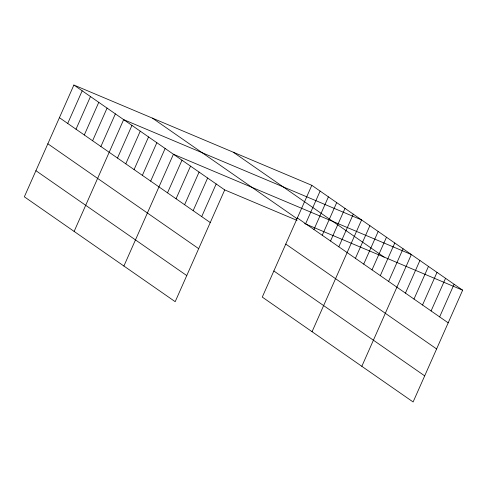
<?xml version="1.0" encoding="UTF-8"?>
<svg xmlns="http://www.w3.org/2000/svg" width="487" height="487" viewBox="0 0 487 487"><rect width="100%" height="100%" fill="white"/><g stroke="black" fill="none" stroke-linecap="round" stroke-linejoin="round"><path stroke-width="0.73" d="M73.884 85.03L24.35 196.809L175.186 301.684L224.72 189.906L73.884 85.03L311.814 185.316L462.65 290.191L413.116 401.97L262.28 297.094L311.814 185.316M67.711 123.442L82.181 90.801M76.009 129.213L90.472 96.566M84.306 134.978L98.77 102.337M92.603 140.749L107.067 108.102M100.894 146.514L115.364 113.873M74.127 231.416L123.655 119.638L361.591 219.923L312.057 331.702M117.489 158.056L131.953 125.409M125.786 163.821L140.25 131.18M134.077 169.592L148.547 136.944M142.374 175.357L156.844 142.715M150.672 181.127L165.136 148.48M123.899 266.024L173.433 154.251L411.363 254.537L361.835 366.309M167.516 192.84L181.98 160.193M176.063 198.781L190.527 166.134M184.61 204.723L199.073 172.081M193.156 210.67L207.626 178.023M201.703 216.612L216.173 183.964M305.641 223.728L320.111 191.081M313.938 229.499L328.408 196.851M322.236 235.264L336.7 202.622M330.533 241.035L344.997 208.387M338.83 246.799L353.294 214.158M355.419 258.341L369.889 225.694M363.716 264.106L378.18 231.459M372.013 269.877L386.477 237.23M380.31 275.642L394.774 243.001M388.602 281.413L403.072 248.766M405.446 293.125L419.916 260.478M413.993 299.067L428.463 266.419M422.539 305.008L437.009 272.367M431.086 310.95L445.556 278.308M439.639 316.897L454.103 284.25M224.72 189.906L297.04 220.392M304.618 223.588L462.65 290.191M233.297 152.218L384.133 257.099M297.35 217.963L448.186 322.838M152.401 118.122L297.131 218.76M285.778 244.072L436.614 348.954M59.414 117.677L210.25 222.553M273.852 270.979L424.688 375.854M47.842 143.787L198.678 248.668M35.922 170.694L186.758 275.569"/></g></svg>
